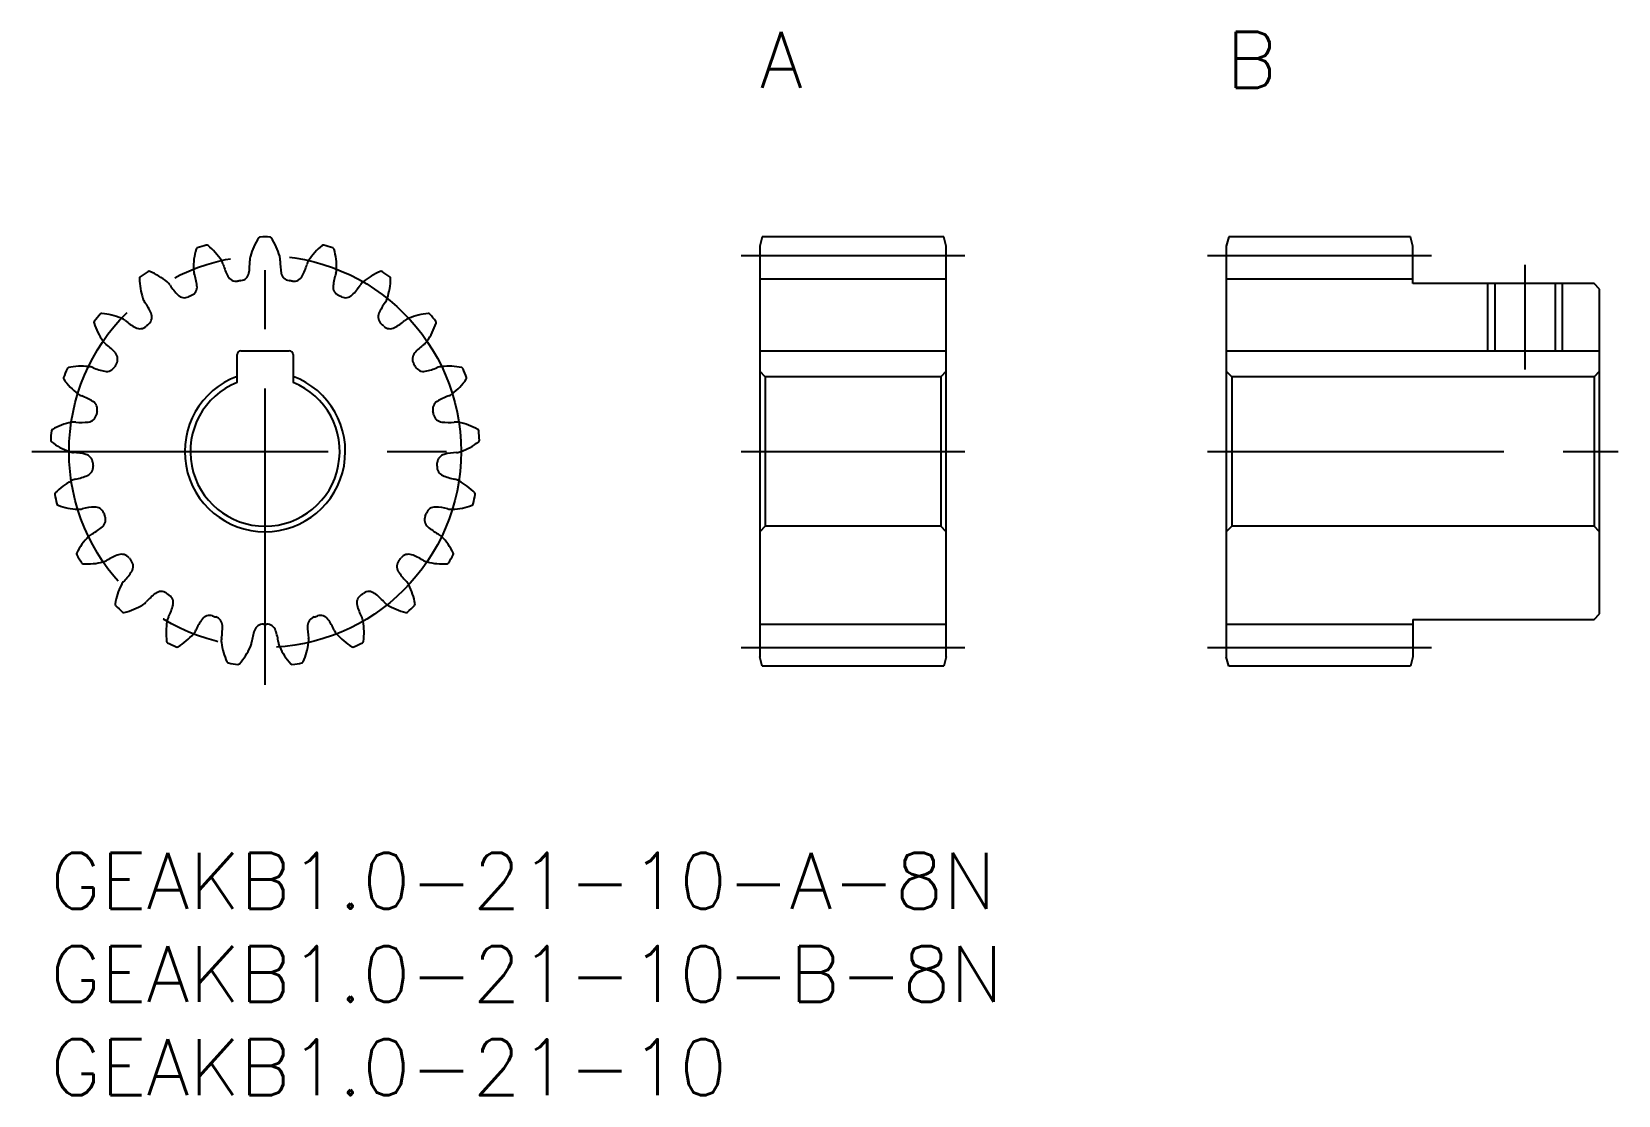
# Model space of a CAD drawing. Extents: x -1 to 84, y -13 to 44.
import ezdxf

# ---------------------------------------------------------------- set-up
doc = ezdxf.new("R2010")
doc.units = 0
doc.header["$LTSCALE"] = 0.5
doc.linetypes.add('CENTER', pattern=[50.8, 31.75, -6.35, 6.35, -6.35])
for name, color, linetype in [('MSM_CENTER', 1, 'CENTER'), ('MSM_CONTINUOUS', 7, 'CONTINUOUS'), ('MSM_NARROW', 5, 'CONTINUOUS'), ('MSM_PART_NUMBER', 7, 'CONTINUOUS')]:
    doc.layers.add(name, color=color, linetype=linetype)
doc.styles.get("Standard").update_dxf_attribs({"font": 'txt.shx', "height": 1, "bigfont": 'bigfont.shx'})

# ---------------------------------------------------------------- blocks, each defined once
blk = doc.blocks.new('*U3')
at = {"layer": 'MSM_PART_NUMBER'}
blk.add_text('GEAKB1.0-21-10-B-8N', height=3, dxfattribs=at).set_placement((0, -8))
blk = doc.blocks.new('*U4')
at = {"layer": 'MSM_PART_NUMBER'}
blk.add_text('GEAKB1.0-21-10-A-8N', height=3, dxfattribs=at).set_placement((0, -3))
blk = doc.blocks.new('*U5')
at = {"layer": 'MSM_PART_NUMBER'}
blk.add_text('A', height=3, dxfattribs=at).set_placement((38, 41))
blk = doc.blocks.new('*U6')
at = {"layer": 'MSM_PART_NUMBER'}
blk.add_text('B', height=3, dxfattribs=at).set_placement((63, 41))
blk = doc.blocks.new('*U7')
at = {"layer": 'MSM_PART_NUMBER'}
blk.add_text('GEAKB1.0-21-10', height=3, dxfattribs=at).set_placement((0, -13))

msp = doc.modelspace()

# ---------------------------------------------------------------- linework, layer by layer
at = {"layer": 'MSM_CENTER'}
for p, q in [((11.5, 9), (11.5, 34)), ((37, 32), (49, 32)), ((62, 32), (74, 32)), ((79, 31.5), (79, 25.9)), ((-1, 21.5), (24, 21.5)), ((37, 21.5), (49, 21.5)), ((62, 21.5), (84, 21.5)), ((37, 11), (49, 11)), ((62, 11), (74, 11))]:
    msp.add_line(p, q, dxfattribs=at)
msp.add_circle((11.5, 21.5), 10.5, dxfattribs=at)
at = {"layer": 'MSM_CONTINUOUS'}
for p, q in [((38.134, 33), (38, 32.5)), ((38, 32.5), (38, 10.5)), ((47.866, 33), (38.134, 33)), ((48, 32.5), (47.866, 33)), ((48, 10.5), (48, 32.5)), ((63.134, 33), (63, 32.5)), ((63, 32.5), (63, 10.5)), ((72.866, 33), (63.134, 33)), ((73, 32.5), (72.866, 33)), ((73, 30.5), (73, 32.5)), ((38, 30.75), (48, 30.75)), ((63, 30.75), (73, 30.75)), ((82.7, 30.5), (73, 30.5)), ((77.379, 30.5), (77.379, 26.9)), ((80.621, 30.5), (80.621, 26.9)), ((83, 30.2), (82.7, 30.5)), ((83, 12.8), (83, 30.2)), ((10, 25.208), (10, 26.7)), ((10.2, 26.9), (12.8, 26.9)), ((13, 26.7), (13, 25.208)), ((38, 26.9), (48, 26.9)), ((63, 26.9), (83, 26.9)), ((38.3, 25.5), (38, 25.8)), ((38.3, 25.5), (38.3, 17.5)), ((47.7, 25.5), (38.3, 25.5)), ((48, 25.8), (47.7, 25.5)), ((47.7, 25.5), (47.7, 17.5)), ((63.3, 25.5), (63, 25.8)), ((63.3, 25.5), (63.3, 17.5)), ((82.7, 25.5), (63.3, 25.5)), ((83, 25.8), (82.7, 25.5)), ((82.7, 25.5), (82.7, 17.5)), ((38.3, 17.5), (38, 17.2)), ((47.7, 17.5), (38.3, 17.5)), ((48, 17.2), (47.7, 17.5)), ((63.3, 17.5), (63, 17.2)), ((82.7, 17.5), (63.3, 17.5)), ((83, 17.2), (82.7, 17.5)), ((82.7, 12.5), (83, 12.8)), ((38, 12.25), (48, 12.25)), ((63, 12.25), (73, 12.25)), ((73, 12.5), (82.7, 12.5)), ((73, 12.5), (73, 10.5)), ((38.134, 10), (38, 10.5)), ((48, 10.5), (47.866, 10)), ((63.134, 10), (63, 10.5)), ((73, 10.5), (72.866, 10)), ((47.866, 10), (38.134, 10)), ((72.866, 10), (63.134, 10))]:
    msp.add_line(p, q, dxfattribs=at)
for centre, radius, start, end in [((11.163, 31.361), 3.5, 163.6847, 181.42857), ((7.9, 32.317), 0.1, 108.40991, 163.6847), ((11.5, 21.5), 11.5, 105.8759, 108.40981), ((8.381, 32.465), 0.1, 50.60102, 105.8759), ((6.223, 29.838), 3.5, 32.85714, 50.60102), ((14.085, 31.023), 3.5, 146.54184, 164.28571), ((11.248, 32.897), 0.1, 91.26705, 146.54184), ((11.5, 21.5), 11.5, 88.73304, 91.26696), ((11.752, 32.897), 0.1, 33.45812, 88.73304), ((8.915, 31.023), 3.5, 15.71429, 33.45816), ((16.777, 29.838), 3.5, 129.39898, 147.14286), ((14.619, 32.465), 0.1, 74.1241, 129.39898), ((11.5, 21.5), 11.5, 71.59019, 74.1241), ((15.1, 32.317), 0.1, 16.3153, 71.59019), ((11.837, 31.361), 3.5, 358.57143, 16.3153), ((8.479, 31.294), 0.815, 15.71556, 32.85714), ((12.373, 32.392), 3.231, 195.74855, 207.61167), ((7.455, 31.651), 3.231, 349.53118, 1.3943), ((11.5, 31.75), 0.815, 164.28571, 181.42729), ((11.5, 31.75), 0.815, 358.57271, 15.71429), ((15.545, 31.651), 3.231, 178.6057, 190.46882), ((10.627, 32.392), 3.231, 332.38833, 344.25145), ((14.521, 31.294), 0.815, 147.14286, 164.28444), ((4.871, 30.775), 0.1, 125.55277, 180.82756), ((8.271, 30.824), 3.5, 180.82756, 198.57143), ((11.5, 21.5), 11.5, 123.01876, 125.55267), ((5.288, 31.059), 0.1, 67.74387, 123.01876), ((4, 27.912), 3.5, 50, 67.74387), ((8.479, 31.294), 0.815, 181.42857, 198.57015), ((4.643, 30.008), 3.231, 6.67404, 18.53716), ((9.953, 31.127), 0.5, 207.61167, 279.12837), ((11.5, 21.5), 9.25, 98.01449, 99.12837), ((10.141, 31.155), 0.5, 278.01449, 349.53118), ((12.859, 31.155), 0.5, 190.46882, 261.98551), ((11.5, 21.5), 9.25, 80.87163, 81.98551), ((13.047, 31.127), 0.5, 260.87162, 332.38833), ((18.357, 30.008), 3.231, 161.46284, 173.32596), ((14.521, 31.294), 0.815, 341.42985, 358.57143), ((19, 27.912), 3.5, 112.25613, 130), ((17.712, 31.059), 0.1, 56.98124, 112.25613), ((11.5, 21.5), 11.5, 54.44733, 56.98124), ((14.729, 30.824), 3.5, 341.42857, 359.17244), ((18.129, 30.775), 0.1, 359.17244, 54.44733), ((5.726, 29.969), 0.815, 32.85842, 50), ((9.124, 32.166), 3.231, 212.89141, 224.75453), ((7.184, 30.243), 0.5, 224.75453, 296.27123), ((11.5, 21.5), 9.25, 115.15735, 116.27123), ((7.355, 30.325), 0.5, 295.15735, 6.67404), ((15.645, 30.325), 0.5, 173.32596, 244.84265), ((11.5, 21.5), 9.25, 63.72877, 64.84265), ((15.816, 30.243), 0.5, 243.72876, 315.24547), ((13.876, 32.166), 3.231, 315.24547, 327.10859), ((17.274, 29.969), 0.815, 130, 147.14158), ((2.746, 28.803), 0.1, 84.88676, 140.16162), ((2.443, 25.417), 3.5, 67.14286, 84.88673), ((5.726, 29.969), 0.815, 198.57143, 215.71301), ((2.44, 27.609), 3.231, 23.8169, 35.68002), ((4.938, 28.711), 0.5, 312.30021, 23.81689), ((18.062, 28.711), 0.5, 156.1831, 227.6998), ((20.56, 27.609), 3.231, 144.31998, 156.1831), ((17.274, 29.969), 0.815, 324.28699, 341.42857), ((20.557, 25.417), 3.5, 95.11327, 112.85714), ((20.254, 28.803), 0.1, 39.83838, 95.11327), ((2.432, 28.409), 0.1, 142.69562, 197.97041), ((5.666, 29.458), 3.5, 197.97041, 215.71429), ((11.5, 21.5), 11.5, 140.16162, 142.69553), ((3.486, 27.891), 0.815, 50.00128, 67.14286), ((6.085, 30.991), 3.231, 230.03427, 241.89739), ((4.799, 28.582), 0.5, 241.89739, 313.41408), ((11.5, 21.5), 9.25, 132.3002, 133.41408), ((11.5, 21.5), 9.25, 46.58592, 47.6998), ((18.201, 28.582), 0.5, 226.58591, 298.10261), ((16.915, 30.991), 3.231, 298.10261, 309.96573), ((19.514, 27.891), 0.815, 112.85714, 129.99872), ((17.334, 29.458), 3.5, 324.28571, 342.02959), ((11.5, 21.5), 11.5, 37.30447, 39.83838), ((20.568, 28.409), 0.1, 342.02959, 37.30447), ((3.486, 27.891), 0.815, 215.71429, 232.85587), ((1.042, 24.667), 3.231, 40.95976, 52.82287), ((21.958, 24.667), 3.231, 127.17713, 139.04024), ((19.514, 27.891), 0.815, 307.14413, 324.28571), ((3.104, 26.457), 0.5, 329.44307, 40.95976), ((10.2, 26.7), 0.2, 90, 180), ((12.8, 26.7), 0.2, 0, 90), ((19.896, 26.457), 0.5, 139.04024, 210.55694), ((11.5, 21.5), 11.5, 157.30447, 159.83839), ((0.983, 25.899), 0.1, 102.02955, 157.30447), ((1.691, 22.573), 3.5, 84.28571, 102.02959), ((1.959, 25.245), 0.815, 67.14413, 84.28571), ((3.528, 28.974), 3.231, 247.17713, 259.04024), ((3.009, 26.293), 0.5, 259.04024, 330.55694), ((11.5, 21.5), 9.25, 149.44306, 150.55694), ((11.5, 21.5), 4.3, 110.41621, 69.58379), ((11.5, 21.5), 9.25, 29.44306, 30.55694), ((19.991, 26.293), 0.5, 209.44305, 280.95976), ((19.472, 28.974), 3.231, 280.95976, 292.82287), ((21.041, 25.245), 0.815, 95.71429, 112.85587), ((21.309, 22.573), 3.5, 77.97041, 95.71429), ((22.017, 25.899), 0.1, 22.69553, 77.97041), ((11.5, 21.5), 11.5, 20.16162, 22.69553), ((0.799, 25.429), 0.1, 159.83848, 215.11327), ((3.58, 27.385), 3.5, 215.11327, 232.85714), ((11.5, 21.5), 4, 112.02431, 67.97569), ((19.42, 27.385), 3.5, 307.14286, 324.88673), ((22.201, 25.429), 0.1, 324.88673, 20.16162), ((1.959, 25.245), 0.815, 232.85714, 249.99872), ((0.573, 21.443), 3.231, 58.10261, 69.96573), ((2.016, 23.762), 0.5, 346.58591, 58.10261), ((20.984, 23.762), 0.5, 121.89739, 193.41406), ((22.427, 21.443), 3.231, 110.03427, 121.89739), ((21.041, 25.245), 0.815, 290.00128, 307.14286), ((1.811, 19.634), 3.5, 101.42857, 119.17245), ((1.279, 22.266), 0.815, 84.28699, 101.42857), ((1.68, 26.292), 3.231, 264.31998, 276.1831), ((1.974, 23.577), 0.5, 276.1831, 347.6998), ((11.5, 21.5), 9.25, 166.58592, 167.6998), ((11.5, 21.5), 9.25, 12.3002, 13.41408), ((21.026, 23.577), 0.5, 192.30019, 263.81689), ((21.32, 26.292), 3.231, 263.8169, 275.68002), ((21.721, 22.266), 0.815, 78.57143, 95.71301), ((21.189, 19.634), 3.5, 60.82756, 78.57143), ((11.5, 21.5), 11.5, 174.44733, 176.98124), ((0.116, 22.1), 0.1, 176.98134, 232.25613), ((0.153, 22.603), 0.1, 119.17248, 174.44733), ((22.847, 22.603), 0.1, 5.55267, 60.82756), ((22.884, 22.1), 0.1, 307.74384, 3.01876), ((11.5, 21.5), 11.5, 3.01876, 5.55267), ((2.197, 24.789), 3.5, 232.25613, 250), ((1.279, 22.266), 0.815, 250, 267.14158), ((1.075, 18.225), 3.231, 75.24547, 87.10859), ((1.771, 20.866), 0.5, 3.72877, 75.24547), ((21.229, 20.866), 0.5, 104.75453, 176.27123), ((21.925, 18.225), 3.231, 92.89141, 104.75453), ((21.721, 22.266), 0.815, 272.85842, 290), ((20.803, 24.789), 3.5, 290, 307.74387), ((1.785, 20.677), 0.5, 293.32596, 4.84265), ((11.5, 21.5), 9.25, 183.72877, 184.84265), ((21.215, 20.677), 0.5, 175.15733, 246.67403), ((11.5, 21.5), 9.25, 355.15735, 356.27123), ((2.791, 16.861), 3.5, 118.57143, 136.3153), ((1.507, 19.219), 0.815, 101.42985, 118.57143), ((0.704, 23.184), 3.231, 281.46284, 293.32596), ((22.296, 23.184), 3.231, 246.67404, 258.53716), ((21.493, 19.219), 0.815, 61.42857, 78.57015), ((20.209, 16.861), 3.5, 43.6847, 61.42857), ((0.332, 19.21), 0.1, 136.31527, 191.59019), ((11.5, 21.5), 11.5, 191.59019, 194.1241), ((11.5, 21.5), 11.5, 345.8759, 348.40981), ((22.668, 19.21), 0.1, 348.40981, 43.6847), ((0.445, 18.718), 0.1, 194.1242, 249.39898), ((1.641, 21.901), 3.5, 249.39898, 267.14286), ((1.507, 19.219), 0.815, 267.14286, 284.28444), ((2.504, 15.298), 3.231, 92.38833, 104.25145), ((2.39, 18.026), 0.5, 20.87164, 92.38833), ((2.459, 17.85), 0.5, 310.46882, 21.98551), ((11.5, 21.5), 9.25, 200.87163, 201.98551), ((20.541, 17.85), 0.5, 158.01448, 229.53118), ((11.5, 21.5), 9.25, 338.01449, 339.12837), ((20.61, 18.026), 0.5, 87.61167, 159.12837), ((20.496, 15.298), 3.231, 75.74855, 87.61167), ((21.493, 19.219), 0.815, 255.71556, 272.85714), ((21.359, 21.901), 3.5, 272.85714, 290.60102), ((22.555, 18.718), 0.1, 290.60102, 345.8759), ((2.623, 16.375), 0.815, 118.57271, 135.71429), ((0.687, 19.927), 3.231, 298.6057, 310.46882), ((22.313, 19.927), 3.231, 229.53118, 241.3943), ((20.377, 16.375), 0.815, 44.28571, 61.42729), ((4.545, 14.5), 3.5, 135.71429, 153.45816), ((18.455, 14.5), 3.5, 26.54184, 44.28571), ((1.504, 16.02), 0.1, 153.45812, 208.73304), ((11.5, 21.5), 11.5, 208.73304, 211.26696), ((1.756, 15.583), 0.1, 211.26696, 266.54184), ((1.961, 18.977), 3.5, 266.54184, 284.28571), ((2.623, 16.375), 0.815, 284.28571, 301.42729), ((4.731, 12.922), 3.231, 109.53118, 121.3943), ((3.818, 15.495), 0.5, 38.01448, 109.53118), ((11.5, 21.5), 9.25, 218.01449, 219.12837), ((3.937, 15.347), 0.5, 327.61167, 39.12837), ((19.063, 15.347), 0.5, 140.87162, 212.38832), ((11.5, 21.5), 9.25, 320.87163, 321.98551), ((19.182, 15.495), 0.5, 70.46882, 141.98551), ((18.269, 12.922), 3.231, 58.6057, 70.46882), ((20.377, 16.375), 0.815, 238.57271, 255.71429), ((21.039, 18.977), 3.5, 255.71429, 273.45816), ((21.244, 15.583), 0.1, 273.45812, 328.73304), ((11.5, 21.5), 11.5, 328.73304, 331.26696), ((21.496, 16.02), 0.1, 331.26696, 26.54184), ((4.528, 13.986), 0.815, 135.71556, 152.85714), ((1.631, 16.81), 3.231, 315.74855, 327.61167), ((21.369, 16.81), 3.231, 212.38833, 224.25145), ((18.472, 13.986), 0.815, 27.14286, 44.28444), ((6.918, 12.761), 3.5, 152.85714, 170.60102), ((7.561, 11.308), 3.231, 126.67404, 138.53716), ((5.93, 13.498), 0.5, 55.15734, 126.67404), ((11.5, 21.5), 9.25, 235.15735, 236.27123), ((6.086, 13.391), 0.5, 344.75453, 56.27123), ((16.914, 13.391), 0.5, 123.72876, 195.24546), ((11.5, 21.5), 9.25, 303.72877, 304.84265), ((17.07, 13.498), 0.5, 53.32596, 124.84265), ((15.439, 11.308), 3.231, 41.46284, 53.32596), ((16.082, 12.761), 3.5, 9.39898, 27.14286), ((3.563, 13.317), 0.1, 170.60102, 225.8759), ((11.5, 21.5), 11.5, 225.8759, 228.40981), ((3.933, 12.974), 0.1, 228.40981, 283.6847), ((3.128, 16.277), 3.5, 283.6847, 301.42857), ((4.528, 13.986), 0.815, 301.42857, 318.57015), ((3.452, 14.109), 3.231, 332.89141, 344.75453), ((19.548, 14.109), 3.231, 195.24547, 207.10859), ((18.472, 13.986), 0.815, 221.42985, 238.57143), ((19.872, 16.277), 3.5, 238.57143, 256.3153), ((19.067, 12.974), 0.1, 256.3153, 311.59019), ((11.5, 21.5), 11.5, 311.59019, 314.1241), ((19.437, 13.317), 0.1, 314.1241, 9.39898), ((9.697, 11.799), 3.5, 170, 187.74387), ((7.053, 12.265), 0.815, 152.85842, 170), ((7.053, 12.265), 0.815, 318.57143, 335.71301), ((10.74, 10.599), 3.231, 143.8169, 155.68002), ((8.536, 12.212), 0.5, 72.30019, 143.8169), ((11.5, 21.5), 9.25, 252.3002, 253.41408), ((8.717, 12.156), 0.5, 1.89739, 73.41408), ((5.988, 12.065), 3.231, 350.03427, 1.89739), ((13.987, 10.86), 3.231, 160.95976, 172.82287), ((11.405, 11.75), 0.5, 89.44305, 160.95976), ((11.5, 21.5), 9.25, 269.44306, 270.55694), ((11.595, 11.75), 0.5, 19.04024, 90.55694), ((9.013, 10.86), 3.231, 7.17713, 19.04024), ((17.012, 12.065), 3.231, 178.10261, 189.96573), ((14.283, 12.156), 0.5, 106.58593, 178.10261), ((11.5, 21.5), 9.25, 286.58592, 287.6998), ((14.464, 12.212), 0.5, 36.1831, 107.6998), ((12.26, 10.599), 3.231, 24.31998, 36.1831), ((15.947, 12.265), 0.815, 204.28699, 221.42857), ((15.947, 12.265), 0.815, 10, 27.14158), ((13.303, 11.799), 3.5, 352.25613, 10), ((6.328, 11.341), 0.1, 187.74387, 243.01876), ((11.5, 21.5), 11.5, 243.01876, 245.55267), ((5.04, 14.042), 3.5, 300.82756, 318.57143), ((9.972, 11.365), 0.815, 170.00128, 187.14286), ((12.636, 11.698), 3.5, 187.14286, 204.88673), ((9.972, 11.365), 0.815, 335.71429, 352.85587), ((13.028, 11.365), 0.815, 187.14413, 204.28571), ((10.364, 11.698), 3.5, 335.11327, 352.85714), ((13.028, 11.365), 0.815, 352.85714, 9.99872), ((17.96, 14.042), 3.5, 221.42857, 239.17244), ((11.5, 21.5), 11.5, 294.44733, 296.98124), ((16.672, 11.341), 0.1, 296.98124, 352.25613), ((6.782, 11.122), 0.1, 245.55267, 300.82756), ((9.552, 10.268), 0.1, 204.88673, 260.16162), ((7.525, 12.469), 3.5, 317.97041, 335.71429), ((15.475, 12.469), 3.5, 204.28571, 222.02959), ((13.448, 10.268), 0.1, 279.83838, 335.11327), ((16.218, 11.122), 0.1, 239.17244, 294.44733), ((11.5, 21.5), 11.5, 260.16162, 262.69553), ((10.051, 10.193), 0.1, 262.69553, 317.97041), ((12.949, 10.193), 0.1, 222.02959, 277.30447), ((11.5, 21.5), 11.5, 277.30447, 279.83838)]:
    msp.add_arc(centre, radius, start, end, dxfattribs=at)
at = {"layer": 'MSM_NARROW'}
for p, q in [((77, 30.5), (77, 26.9)), ((81, 30.5), (81, 26.9))]:
    msp.add_line(p, q, dxfattribs=at)

# ---------------------------------------------------------------- block references
at = {"layer": 'MSM_CONTINUOUS'}
for name in ['*U5', '*U6', '*U4', '*U3', '*U7']:
    msp.add_blockref(name, (0, 0), dxfattribs=at)

doc.saveas('drawing.dxf')
